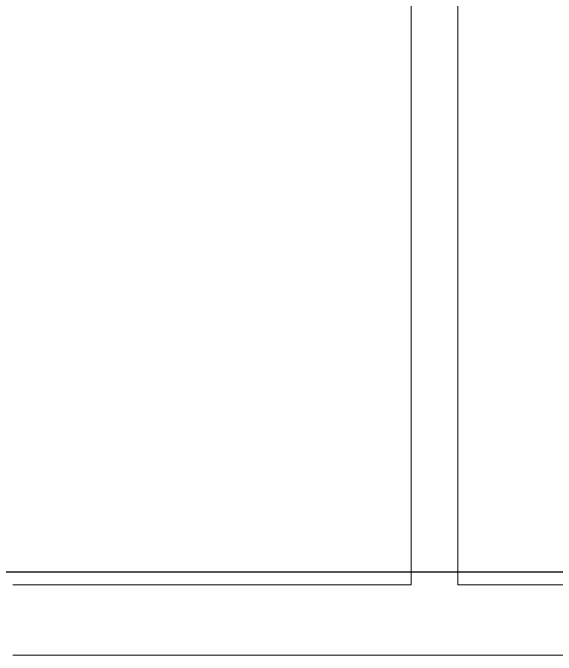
# Model space of a CAD drawing. Header units: metres. Extents: x -18745 to 220762, y -1579758 to -1356048.
# Drawn here: x 138241 to 139977, y -1411753 to -1409702 of the extents above; entities that cross this region are included whole.
import ezdxf

# ---------------------------------------------------------------- set-up
doc = ezdxf.new("R2010")
doc.units = ezdxf.units.M
doc.layers.get('0').update_dxf_attribs({"lineweight": 0})
doc.layers.add('A-100 - Copy$0$axes', color=8, linetype='Continuous')
doc.layers.add('A-100 - Copy$0$Walls', color=8, linetype='Continuous', lineweight=0)

# ---------------------------------------------------------------- blocks, each defined once
blk = doc.blocks.new('A-100 - Copy')
at = {"layer": 'A-100 - Copy$0$axes'}
blk.add_line((178940.3, -1411488.2, 2.4), (95846.6, -1411488.2, 2.4), dxfattribs=at)
at = {"layer": 'A-100 - Copy$0$Walls'}
for p, q in [((139663.3, -1407230.6, 0), (139663.3, -1411527.7, 0)), ((139513.3, -1409280.6, 0), (139513.3, -1411527.7, 0)), ((139513.3, -1411527.7, 0), (138241.2, -1411527.7, 0)), ((140026.4, -1411527.7, 0), (139663.3, -1411527.7, 0)), ((140026.4, -1411752.7, 0), (138241.2, -1411752.7, 0))]:
    blk.add_line(p, q, dxfattribs=at)

msp = doc.modelspace()

# ---------------------------------------------------------------- block references
msp.add_blockref('A-100 - Copy', (0, 0))

doc.saveas('drawing.dxf')
